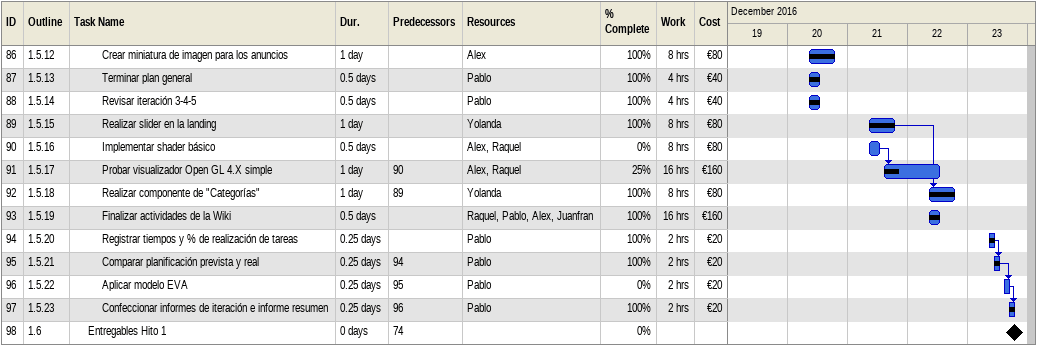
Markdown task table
| ID | WBS | Task | Duration | Start | Finish | Predecessors | Resources | % complete | Work (h) | Cost (€) |
|---|---|---|---|---|---|---|---|---|---|---|
| 86 | 1.5.12 | Crear miniatura de imagen para los anuncios | 1d | 2016-12-20 | 2016-12-20 |  | Alex | 100 | 8 | 80 |
| 87 | 1.5.13 | Terminar plan general | 0.5d | 2016-12-20 | 2016-12-20 |  | Pablo | 100 | 4 | 40 |
| 88 | 1.5.14 | Revisar iteración 3-4-5 | 0.5d | 2016-12-20 | 2016-12-20 |  | Pablo | 100 | 4 | 40 |
| 89 | 1.5.15 | Realizar slider en la landing | 1d | 2016-12-21 | 2016-12-21 |  | Yolanda | 100 | 8 | 80 |
| 90 | 1.5.16 | Implementar shader básico | 0.5d | 2016-12-21 | 2016-12-21 |  | Alex, Raquel | 0 | 8 | 80 |
| 91 | 1.5.17 | Probar visualizador Open GL 4.X simple | 1d | 2016-12-21 | 2016-12-22 | 90 | Alex, Raquel | 25 | 16 | 160 |
| 92 | 1.5.18 | Realizar componente de "Categorías" | 1d | 2016-12-22 | 2016-12-22 | 89 | Yolanda | 100 | 8 | 80 |
| 93 | 1.5.19 | Finalizar actividades de la Wiki | 0.5d | 2016-12-22 | 2016-12-22 |  | Raquel, Pablo, Alex, Juanfran | 100 | 16 | 160 |
| 94 | 1.5.20 | Registrar tiempos y % de realización de tareas | 0.25d | 2016-12-23 | 2016-12-23 |  | Pablo | 100 | 2 | 20 |
| 95 | 1.5.21 | Comparar planificación prevista y real | 0.25d | 2016-12-23 | 2016-12-23 | 94 | Pablo | 100 | 2 | 20 |
| 96 | 1.5.22 | Aplicar modelo EVA | 0.25d | 2016-12-23 | 2016-12-23 | 95 | Pablo | 0 | 2 | 20 |
| 97 | 1.5.23 | Confeccionar informes de iteración e informe resumen | 0.25d | 2016-12-23 | 2016-12-23 | 96 | Pablo | 100 | 2 | 20 |
| 98 | 1.6 | Entregables Hito 1 | 0d | 2016-12-23 | 2016-12-23 | 74 |  | 0 |  |  |
